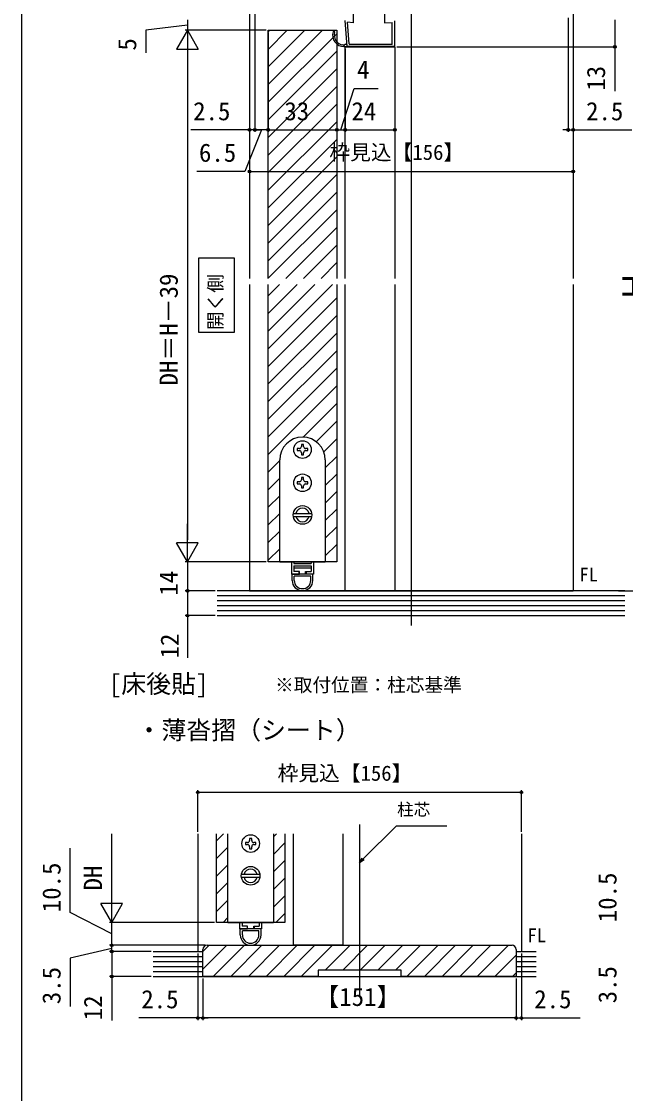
# Model space of a CAD drawing. Units: millimetres, scale not verified. Extents: x -525 to 525, y -783 to 779.
# Drawn here: x -525 to -234, y -9 to 508 of the extents above; entities that cross this region are included whole.
import ezdxf
from ezdxf.enums import TextEntityAlignment as Align

# ---------------------------------------------------------------- set-up
doc = ezdxf.new("R2010")
doc.units = ezdxf.units.MM
doc.header["$LTSCALE"] = 4
for name, color, linetype in [('0-2_USER1', 3, 'Continuous'), ('0-4_YKK_12', 2, 'Continuous'), ('0-5_YKK_13', 4, 'Continuous'), ('0-7_YKK_D', 6, 'Continuous'), ('0-8_YKK_ZWAK', 7, 'Continuous'), ('0-9_YSS_K', 3, 'Continuous'), ('0-A_YSS_KE', 3, 'Continuous')]:
    doc.layers.add(name, color=color, linetype=linetype)
doc.styles.add('ＭＳ ゴシック', font='')
doc.styles.get('ＭＳ ゴシック').set_extended_font_data('MS Gothic')

msp = doc.modelspace()

# ---------------------------------------------------------------- linework, layer by layer
at = {"layer": '0-2_USER1'}
msp.add_lwpolyline([(-439.421, 393.632), (-422.408, 393.632), (-422.408, 357.79), (-439.421, 357.79)], close=True, dxfattribs=at)
at = {"layer": '0-4_YKK_12'}
for p, q in [((-337, 216.616), (-337, 562.329)), ((-415, 528.329), (-415, 383.829)), ((-259, 528.329), (-259, 383.829)), ((-344.998, 495.829), (-344.998, 507.829)), ((-406.003, 502.636), (-405.31, 503.329)), ((-406.003, 494.151), (-396.825, 503.329)), ((-406.003, 485.666), (-388.339, 503.329)), ((-406.003, 477.18), (-379.854, 503.329)), ((-406.003, 468.695), (-373.003, 501.695)), ((-406.003, 460.21), (-373.003, 493.21)), ((-369.002, 495.329), (-345.002, 495.329)), ((-369.002, 383.829), (-369.002, 495.329)), ((-367.987, 495.329), (-345.498, 495.329)), ((-345.002, 495.329), (-345.002, 383.829)), ((-406.003, 451.725), (-373.003, 484.725)), ((-406.003, 443.239), (-373.003, 476.239)), ((-406.003, 434.754), (-373.003, 467.754)), ((-406.003, 426.269), (-373.003, 459.269)), ((-406.003, 417.784), (-373.003, 450.784)), ((-406.003, 409.298), (-373.003, 442.298)), ((-406.003, 400.813), (-373.003, 433.813)), ((-406.003, 392.328), (-373.003, 425.328)), ((-406.003, 383.842), (-373.003, 416.842)), ((-397.531, 383.829), (-373.003, 408.357)), ((-389.045, 383.829), (-373.003, 399.872)), ((-380.56, 383.829), (-373.003, 391.387)), ((-415, 380.829), (-415, 233.329)), ((-406.003, 375.357), (-400.531, 380.829)), ((-406.003, 366.872), (-392.045, 380.829)), ((-406.003, 358.387), (-383.56, 380.829)), ((-406.003, 349.901), (-375.075, 380.829)), ((-369.002, 233.329), (-369.002, 380.829)), ((-345.002, 380.829), (-345.002, 233.329)), ((-259, 380.829), (-259, 233.329)), ((-406.003, 341.416), (-373.003, 374.416)), ((-406.003, 332.931), (-373.003, 365.931)), ((-406.003, 324.445), (-373.003, 357.445)), ((-406.003, 315.96), (-373.003, 348.96)), ((-406.003, 307.475), (-373.003, 340.475)), ((-406.003, 298.99), (-373.003, 331.99)), ((-389.183, 307.325), (-373.003, 323.504)), ((-382.897, 305.125), (-373.003, 315.019)), ((-379.242, 300.294), (-373.003, 306.534)), ((-406.003, 290.504), (-400.503, 296.004)), ((-378.503, 292.548), (-373.003, 298.048)), ((-378.503, 284.063), (-373.003, 289.563)), ((-406.003, 282.019), (-400.503, 287.519)), ((-406.003, 273.534), (-400.503, 279.034)), ((-378.503, 275.578), (-373.003, 281.078)), ((-406.003, 265.048), (-400.503, 270.548)), ((-378.503, 267.093), (-373.003, 272.593)), ((-378.503, 258.607), (-373.003, 264.107)), ((-406.003, 256.563), (-400.503, 262.063)), ((-406.003, 248.078), (-400.503, 253.578)), ((-378.503, 250.122), (-373.003, 255.622)), ((-415, 233.329), (-259, 233.329)), ((-362, 120.787), (-362, 38.204)), ((-440, 116.223), (-440, 59.523)), ((-431.003, 112.769), (-427.549, 116.223)), ((-403.503, 114.813), (-402.093, 116.223)), ((-394.002, 116.223), (-394, 62.523)), ((-370.002, 116.223), (-370, 62.524)), ((-284, 116.223), (-284, 59.523)), ((-431.003, 104.284), (-425.503, 109.784)), ((-403.503, 106.328), (-398.003, 111.828)), ((-403.503, 97.843), (-398.003, 103.343)), ((-431.003, 95.799), (-425.503, 101.299)), ((-403.503, 89.358), (-398.003, 94.858)), ((-431.003, 87.313), (-425.503, 92.813)), ((-431.003, 78.828), (-425.503, 84.328)), ((-403.503, 80.872), (-398.003, 86.372)), ((-402.367, 73.523), (-398.003, 77.887)), ((-427.822, 73.523), (-425.503, 75.843)), ((-370.002, 62.524), (-394, 62.523))]:
    msp.add_line(p, q, dxfattribs=at)
for points in [[(-406.003, 383.829), (-406.003, 503.329), (-373.003, 503.329), (-373.003, 383.829)], [(-373.003, 380.829), (-373.003, 247.329), (-378.503, 247.329), (-378.503, 247.329), (-400.503, 247.329), (-406.003, 247.329), (-406.003, 380.829)], [(-425.503, 73.523), (-431.003, 73.523), (-431.003, 116.223)], [(-398.003, 116.223), (-398.003, 73.523), (-403.503, 73.523), (-425.503, 73.523)]]:
    msp.add_lwpolyline(points, dxfattribs=at)
msp.add_arc((-345.498, 495.829), 0.5, 270, 0, dxfattribs=at)
at = {"layer": '0-5_YKK_13'}
for p, q in [((-365.048, 512.979), (-365.048, 506.914)), ((-349.948, 512.979), (-349.948, 506.914)), ((-367.998, 495.479), (-368.998, 507.979)), ((-365.048, 506.914), (-367.879, 507.228)), ((-367.059, 496.803), (-367.879, 507.228)), ((-349.948, 506.914), (-346.198, 507.086)), ((-346.198, 496.829), (-346.198, 507.086)), ((-345.148, 507.829), (-345.148, 495.829)), ((-368.705, 496.679), (-368.094, 496.679)), ((-346.498, 496.529), (-366.761, 496.529)), ((-369.498, 495.479), (-367.998, 495.479)), ((-345.498, 495.479), (-367.998, 495.479)), ((-391.003, 301.829), (-392.003, 301.829)), ((-388.003, 300.829), (-387.003, 300.829)), ((-400.503, 247.329), (-400.503, 296.329)), ((-378.503, 296.329), (-378.503, 247.329)), ((-391.003, 285.829), (-392.003, 285.829)), ((-388.003, 284.829), (-387.003, 284.829)), ((-393.94, 270.579), (-385.066, 270.579)), ((-393.94, 269.079), (-385.066, 269.079)), ((-400.503, 247.329), (-378.503, 247.329)), ((-394.803, 247.329), (-394.803, 241.329)), ((-393.603, 247.329), (-393.603, 246.529)), ((-393.603, 246.529), (-385.403, 246.529)), ((-393.603, 245.329), (-393.603, 242.529)), ((-393.603, 245.329), (-385.403, 245.329)), ((-393.603, 244.329), (-385.403, 244.329)), ((-385.403, 247.329), (-385.403, 246.529)), ((-385.403, 245.329), (-385.403, 242.529)), ((-384.203, 247.329), (-384.203, 241.329)), ((-394.803, 241.329), (-391.003, 241.329)), ((-394.503, 238.329), (-394.503, 241.329)), ((-391.003, 242.529), (-393.603, 242.529)), ((-385.503, 240.329), (-393.503, 240.329)), ((-393.503, 238.329), (-393.503, 240.329)), ((-391.203, 242.529), (-391.203, 241.329)), ((-391.003, 241.329), (-391.003, 242.529)), ((-388.003, 242.529), (-385.403, 242.529)), ((-388.003, 241.329), (-388.003, 242.529)), ((-384.203, 241.329), (-388.003, 241.329)), ((-387.803, 242.529), (-387.803, 241.329)), ((-385.503, 238.329), (-385.503, 240.329)), ((-425.503, 73.523), (-425.503, 116.223)), ((-403.503, 116.223), (-403.503, 73.523)), ((-416.003, 112.023), (-417.003, 112.023)), ((-413.003, 111.023), (-412.003, 111.023)), ((-418.94, 96.773), (-410.066, 96.773)), ((-418.94, 95.273), (-410.066, 95.273)), ((-425.503, 73.523), (-403.503, 73.523)), ((-419.803, 73.523), (-419.803, 70.523)), ((-418.603, 73.523), (-418.603, 71.723)), ((-418.603, 73.523), (-410.403, 73.523)), ((-410.403, 73.523), (-410.403, 71.723)), ((-409.203, 73.523), (-409.203, 70.523)), ((-419.803, 70.523), (-416.003, 70.523)), ((-419.503, 67.523), (-419.503, 70.523)), ((-416.003, 71.723), (-418.603, 71.723)), ((-410.503, 69.523), (-418.503, 69.523)), ((-418.503, 67.523), (-418.503, 69.523)), ((-416.203, 71.723), (-416.203, 70.523)), ((-416.003, 70.523), (-416.003, 71.723)), ((-413.003, 71.723), (-410.403, 71.723)), ((-413.003, 70.523), (-413.003, 71.723)), ((-409.203, 70.523), (-413.003, 70.523)), ((-412.803, 71.723), (-412.803, 70.523)), ((-410.503, 67.523), (-410.503, 69.523))]:
    msp.add_line(p, q, dxfattribs=at)
for points in [[(-392.003, 301.829), (-392.003, 300.829), (-391.003, 300.829)], [(-389.003, 302.829), (-389.003, 303.829), (-390.003, 303.829), (-390.003, 302.829)], [(-390.003, 299.829), (-390.003, 298.829), (-389.003, 298.829), (-389.003, 299.829)], [(-387.003, 300.829), (-387.003, 301.829), (-388.003, 301.829)], [(-392.003, 285.829), (-392.003, 284.829), (-391.003, 284.829)], [(-389.003, 286.829), (-389.003, 287.829), (-390.003, 287.829), (-390.003, 286.829)], [(-387.003, 284.829), (-387.003, 285.829), (-388.003, 285.829)], [(-390.003, 283.829), (-390.003, 282.829), (-389.003, 282.829), (-389.003, 283.829)], [(-384.503, 238.329), (-384.503, 241.329), (-394.503, 241.329)], [(-414.003, 113.023), (-414.003, 114.023), (-415.003, 114.023), (-415.003, 113.023)], [(-417.003, 112.023), (-417.003, 111.023), (-416.003, 111.023)], [(-415.003, 110.023), (-415.003, 109.023), (-414.003, 109.023), (-414.003, 110.023)], [(-412.003, 111.023), (-412.003, 112.023), (-413.003, 112.023)], [(-409.503, 67.523), (-409.503, 70.523), (-419.503, 70.523)]]:
    msp.add_lwpolyline(points, dxfattribs=at)
for centre, radius in [((-389.503, 301.329), 4.25), ((-389.503, 285.329), 4.25), ((-389.503, 269.829), 4.5), ((-414.503, 111.523), 4.25), ((-414.503, 96.023), 4.5)]:
    msp.add_circle(centre, radius, dxfattribs=at)
for centre, radius, start, end in [((-369.498, 500.979), 5.5, 163.48217, 270), ((-374.388, 502.429), 0.4, 90, 163.48217), ((-374.388, 502.429), 0.4, 343.48217, 90), ((-369.498, 500.979), 4.7, 163.48217, 263.85561), ((-370.033, 496.008), 0.3, 26.88027, 83.85561), ((-369.498, 496.279), 0.3, 206.88027, 352.81924), ((-368.705, 496.179), 0.5, 90, 172.81924), ((-366.761, 496.829), 0.3, 184.96974, 270), ((-346.498, 496.829), 0.3, 270, 0), ((-345.498, 495.829), 0.35, 270, 0), ((-389.503, 296.329), 11, 0, 180), ((-391.003, 302.829), 1, 270, 0), ((-391.003, 299.829), 1, 0, 90), ((-388.003, 302.829), 1, 180, 270), ((-388.003, 299.829), 1, 90, 180), ((-391.003, 286.829), 1, 270, 0), ((-391.003, 283.829), 1, 0, 90), ((-388.003, 286.829), 1, 180, 270), ((-388.003, 283.829), 1, 90, 180), ((-389.503, 269.829), 3.25, 13.34236, 166.65764), ((-389.503, 269.829), 3.25, 193.34236, 346.65764), ((-389.503, 238.329), 5, 180, 0), ((-389.503, 238.329), 4, 180, 0), ((-416.003, 113.023), 1, 270, 0), ((-416.003, 110.023), 1, 0, 90), ((-413.003, 113.023), 1, 180, 270), ((-413.003, 110.023), 1, 90, 180), ((-414.503, 96.023), 3.25, 13.34236, 166.65764), ((-414.503, 96.023), 3.25, 193.34236, 346.65764), ((-414.503, 67.523), 5, 180, 0), ((-414.503, 67.523), 4, 180, 0)]:
    msp.add_arc(centre, radius, start, end, dxfattribs=at)
at = {"layer": '0-7_YKK_D'}
for p, q in [((-412.5, 527.329), (-412.5, 454.329)), ((-445, 508.329), (-445, 503.329)), ((-415, 509.329), (-415, 434.329)), ((-412.5, 509.329), (-412.5, 454.329)), ((-261.5, 509.329), (-261.5, 454.329)), ((-259, 507.486), (-259, 434.329)), ((-445, 503.329), (-450.25, 494.236)), ((-407.003, 503.329), (-446, 503.329)), ((-407.003, 503.329), (-446, 503.329)), ((-445, 503.329), (-439.75, 494.236)), ((-445, 503.329), (-445, 485.143)), ((-406.003, 502.329), (-406.003, 454.329)), ((-406.003, 502.329), (-406.003, 454.329)), ((-373.003, 502.329), (-373.003, 454.329)), ((-373.003, 502.329), (-373.003, 454.329)), ((-450.25, 494.236), (-439.75, 494.236)), ((-445, 492.829), (-445, 257.829)), ((-369.002, 494.329), (-369.002, 454.329)), ((-344.002, 495.329), (-238, 495.329)), ((-369.002, 479.396), (-369.002, 454.329)), ((-259, 476.518), (-259, 454.329)), ((-345.002, 474.329), (-345.002, 454.329)), ((-415, 466.52), (-415, 454.329)), ((-415, 455.329), (-443.327, 455.329)), ((-412.5, 455.329), (-415, 455.329)), ((-406.003, 455.329), (-412.5, 455.329)), ((-412.5, 455.329), (-409.95, 455.329)), ((-406.003, 455.329), (-373.003, 455.329)), ((-373.003, 455.329), (-369.002, 455.329)), ((-369.002, 455.329), (-345.002, 455.329)), ((-261.5, 455.329), (-264.05, 455.329)), ((-261.5, 455.329), (-259, 455.329)), ((-259, 455.329), (-230.673, 455.329)), ((-415, 435.329), (-259, 435.329)), ((-445, 247.329), (-445, 265.516)), ((-445, 247.329), (-450.25, 256.423)), ((-439.75, 256.423), (-450.25, 256.423)), ((-445, 247.329), (-439.75, 256.423)), ((-407.003, 247.329), (-446, 247.329)), ((-411.003, 247.329), (-446, 247.329)), ((-445, 247.329), (-445, 233.329)), ((-431.625, 233.329), (-446, 233.329)), ((-431.625, 233.329), (-446, 233.329)), ((-237.205, 233.329), (-218, 233.329)), ((-431.625, 221.329), (-446, 221.329)), ((-440, 117.223), (-440, 137.223)), ((-440, 136.223), (-284, 136.223)), ((-284, 117.223), (-284, 137.223)), ((-481.487, 84.023), (-481.487, 116.223)), ((-481.487, 73.523), (-481.487, 91.71)), ((-481.487, 73.523), (-486.737, 82.617)), ((-476.237, 82.617), (-486.737, 82.617)), ((-481.487, 73.523), (-476.237, 82.617)), ((-432.003, 73.523), (-482.487, 73.523)), ((-467.469, 73.523), (-482.487, 73.523)), ((-481.487, 62.523), (-481.487, 73.523)), ((-436.5, 62.523), (-482.487, 62.523)), ((-436.5, 62.523), (-482.487, 62.523)), ((-481.487, 62.523), (-481.487, 65.073)), ((-481.487, 59.523), (-481.487, 62.523)), ((-481.487, 59.523), (-481.487, 62.523)), ((-462.487, 59.523), (-482.487, 59.523)), ((-462.487, 59.523), (-482.487, 59.523)), ((-481.487, 59.523), (-481.487, 56.973)), ((-440, 58.523), (-440, 26.523)), ((-284, 58.523), (-284, 26.523)), ((-462.487, 47.523), (-482.487, 47.523)), ((-437.5, 46.523), (-437.5, 26.523)), ((-437.5, 46.523), (-437.5, 26.523)), ((-286.5, 46.523), (-286.5, 26.523)), ((-286.5, 46.523), (-286.5, 26.523)), ((-440, 27.523), (-468.327, 27.523)), ((-437.5, 27.523), (-440, 27.523)), ((-437.5, 27.523), (-434.95, 27.523)), ((-286.5, 27.523), (-437.5, 27.523)), ((-286.5, 27.523), (-289.05, 27.523)), ((-286.5, 27.523), (-284, 27.523)), ((-284, 27.523), (-255.673, 27.523))]:
    msp.add_line(p, q, dxfattribs=at)
for points in [[(-239, 508.329), (-239, 495.329), (-239, 474.052)], [(-445, 505.829), (-465, 503.385), (-465, 492.431)], [(-371.002, 455.329), (-364.585, 475.329), (-353.017, 475.329)], [(-409.252, 455.329), (-417.296, 435.329), (-440.455, 435.329)], [(-445, 233.329), (-445, 221.329), (-445, 201.052)], [(-362, 102.297), (-360.197, 104.1), (-344.235, 120.062), (-319.843, 120.062)], [(-481.487, 68.023), (-501.487, 78.286), (-501.487, 109.286)], [(-359.714, 103.617), (-362, 102.297), (-360.68, 104.584)], [(-481.487, 61.023), (-501.487, 56.252), (-501.487, 33.024)], [(-481.487, 59.523), (-481.487, 47.523), (-481.487, 26.237)]]:
    msp.add_lwpolyline(points, dxfattribs=at)
for centre in [(-239, 495.329), (-415, 455.329), (-412.5, 455.329), (-412.5, 455.329), (-406.003, 455.329), (-406.003, 455.329), (-373.003, 455.329), (-373.003, 455.329), (-369.002, 455.329), (-369.002, 455.329), (-345.002, 455.329), (-261.5, 455.329), (-259, 455.329), (-415, 435.329), (-259, 435.329), (-445, 233.329), (-445, 233.329), (-445, 221.329), (-440, 136.223), (-284, 136.223), (-481.487, 62.523), (-481.487, 62.523), (-481.487, 59.523), (-481.487, 59.523), (-481.487, 47.523), (-440, 27.523), (-437.5, 27.523), (-437.5, 27.523), (-286.5, 27.523), (-286.5, 27.523), (-284, 27.523)]:
    msp.add_circle(centre, 0.637, dxfattribs=at)
at = {"layer": '0-8_YKK_ZWAK'}
msp.add_line((-525, 746.7), (-525, -783.3), dxfattribs=at)
at = {"layer": '0-9_YSS_K'}
for p, q in [((-234.045, 233.329), (-430.625, 233.329)), ((-234.045, 230.929), (-430.625, 230.929)), ((-234.045, 228.529), (-430.625, 228.529)), ((-234.045, 226.129), (-430.625, 226.129)), ((-234.045, 223.729), (-430.625, 223.729)), ((-430.625, 221.329), (-234.045, 221.329)), ((-437.5, 59.508), (-434.484, 62.523)), ((-437.5, 51.023), (-425.999, 62.523)), ((-432.514, 47.523), (-417.514, 62.523)), ((-424.029, 47.523), (-409.029, 62.523)), ((-415.543, 47.523), (-400.543, 62.523)), ((-407.058, 47.523), (-392.058, 62.523)), ((-398.573, 47.523), (-383.573, 62.523)), ((-390.087, 47.523), (-375.087, 62.523)), ((-378.602, 50.523), (-366.602, 62.523)), ((-370.117, 50.523), (-358.117, 62.523)), ((-361.632, 50.523), (-349.632, 62.523)), ((-353.146, 50.523), (-341.146, 62.523)), ((-344.661, 50.523), (-332.661, 62.523)), ((-339.176, 47.523), (-324.176, 62.523)), ((-330.69, 47.523), (-315.69, 62.523)), ((-322.205, 47.523), (-307.205, 62.523)), ((-313.72, 47.523), (-298.72, 62.523)), ((-305.235, 47.523), (-290.235, 62.523)), ((-461.487, 59.523), (-437.5, 59.523)), ((-461.487, 57.123), (-437.5, 57.123)), ((-296.749, 47.523), (-286.5, 57.773)), ((-286.5, 59.523), (-276.88, 59.523)), ((-286.5, 57.123), (-276.88, 57.123)), ((-461.487, 54.723), (-437.5, 54.723)), ((-461.487, 52.323), (-437.5, 52.323)), ((-286.5, 54.723), (-276.88, 54.723)), ((-286.5, 52.323), (-276.88, 52.323)), ((-461.487, 49.923), (-437.5, 49.923)), ((-461.487, 47.523), (-276.88, 47.523)), ((-288.264, 47.523), (-286.5, 49.288)), ((-286.5, 49.923), (-276.88, 49.923))]:
    msp.add_line(p, q, dxfattribs=at)
at = {"layer": '0-A_YSS_KE'}
msp.add_line((-435.5, 62.523), (-288.5, 62.523), dxfattribs=at)
msp.add_lwpolyline([(-286.5, 60.523), (-286.5, 47.523), (-319.5, 47.523), (-342, 47.523), (-342, 50.523), (-382, 50.523), (-382, 47.523), (-404.5, 47.523), (-437.5, 47.523), (-437.5, 60.523)], dxfattribs=at)
for centre, start, end in [((-435.5, 60.523), 90.00001, 179.99999), ((-288.5, 60.523), 0.00001, 89.99999)]:
    msp.add_arc(centre, 2, start, end, dxfattribs=at)

# ---------------------------------------------------------------- texts
at = {"layer": '0-2_USER1', "style": 'ＭＳ ゴシック'}
msp.add_text('開く側', height=6.598, rotation=90, dxfattribs=at).set_placement((-426.176, 358.919), align=Align.BOTTOM_LEFT)
for s, height, p in [('FL', 6.598, (-256.023, 235.851)), ('[床後貼]', 8.798, (-482.851, 181.41)), ('※取付位置：柱芯基準', 6.598, (-402.714, 182.7)), ('\u3000・薄沓摺（シート）', 8.798, (-481.487, 159.16)), ('FL', 6.598, (-281.023, 62.045))]:
    msp.add_text(s, height=height, dxfattribs=at).set_placement(p, align=Align.BOTTOM_LEFT)
at = {"layer": '0-7_YKK_D', "style": 'ＭＳ ゴシック'}
for s, height, p in [('5', 8.798, (-467, 493.544)), ('13', 8.798, (-241, 474.211)), ('DH＝H－39', 8.798, (-447, 332.204)), ('Ｈ', 11, (-221, 372.477)), ('14', 8.798, (-447, 230.954)), ('12', 8.798, (-446.5, 200.711)), ('10.5', 8.798, (-503.487, 78.445)), ('DH', 8.798, (-483.487, 88.908)), ('10.5', 8.798, (-235.469, 73.635)), ('3.5', 8.798, (-235.469, 34.547)), ('3.5', 8.798, (-503.487, 34.138)), ('12', 8.798, (-483.487, 26.396))]:
    msp.add_text(s, height=height, rotation=90, dxfattribs=at).set_placement(p, align=Align.BOTTOM_LEFT)
for s, height, p in [('4', 8.798, (-363.199, 477.329)), ('2.5', 8.798, (-442.214, 457.329)), ('33', 8.798, (-398.23, 457.329)), ('24', 8.798, (-365.899, 457.329)), ('2.5', 8.798, (-252.786, 457.329)), ('枠見込【156】', 7.331, (-376.517, 438.693)), ('6.5', 8.798, (-439.41, 437.329)), ('枠見込【156】', 7.331, (-401.517, 139.587)), ('柱芯', 5.865, (-343.906, 123.27)), ('【151】', 8.798, (-383.784, 30.66)), ('2.5', 8.798, (-467.214, 29.523)), ('2.5', 8.798, (-277.786, 29.523))]:
    msp.add_text(s, height=height, dxfattribs=at).set_placement(p, align=Align.BOTTOM_LEFT)

doc.saveas('drawing.dxf')
